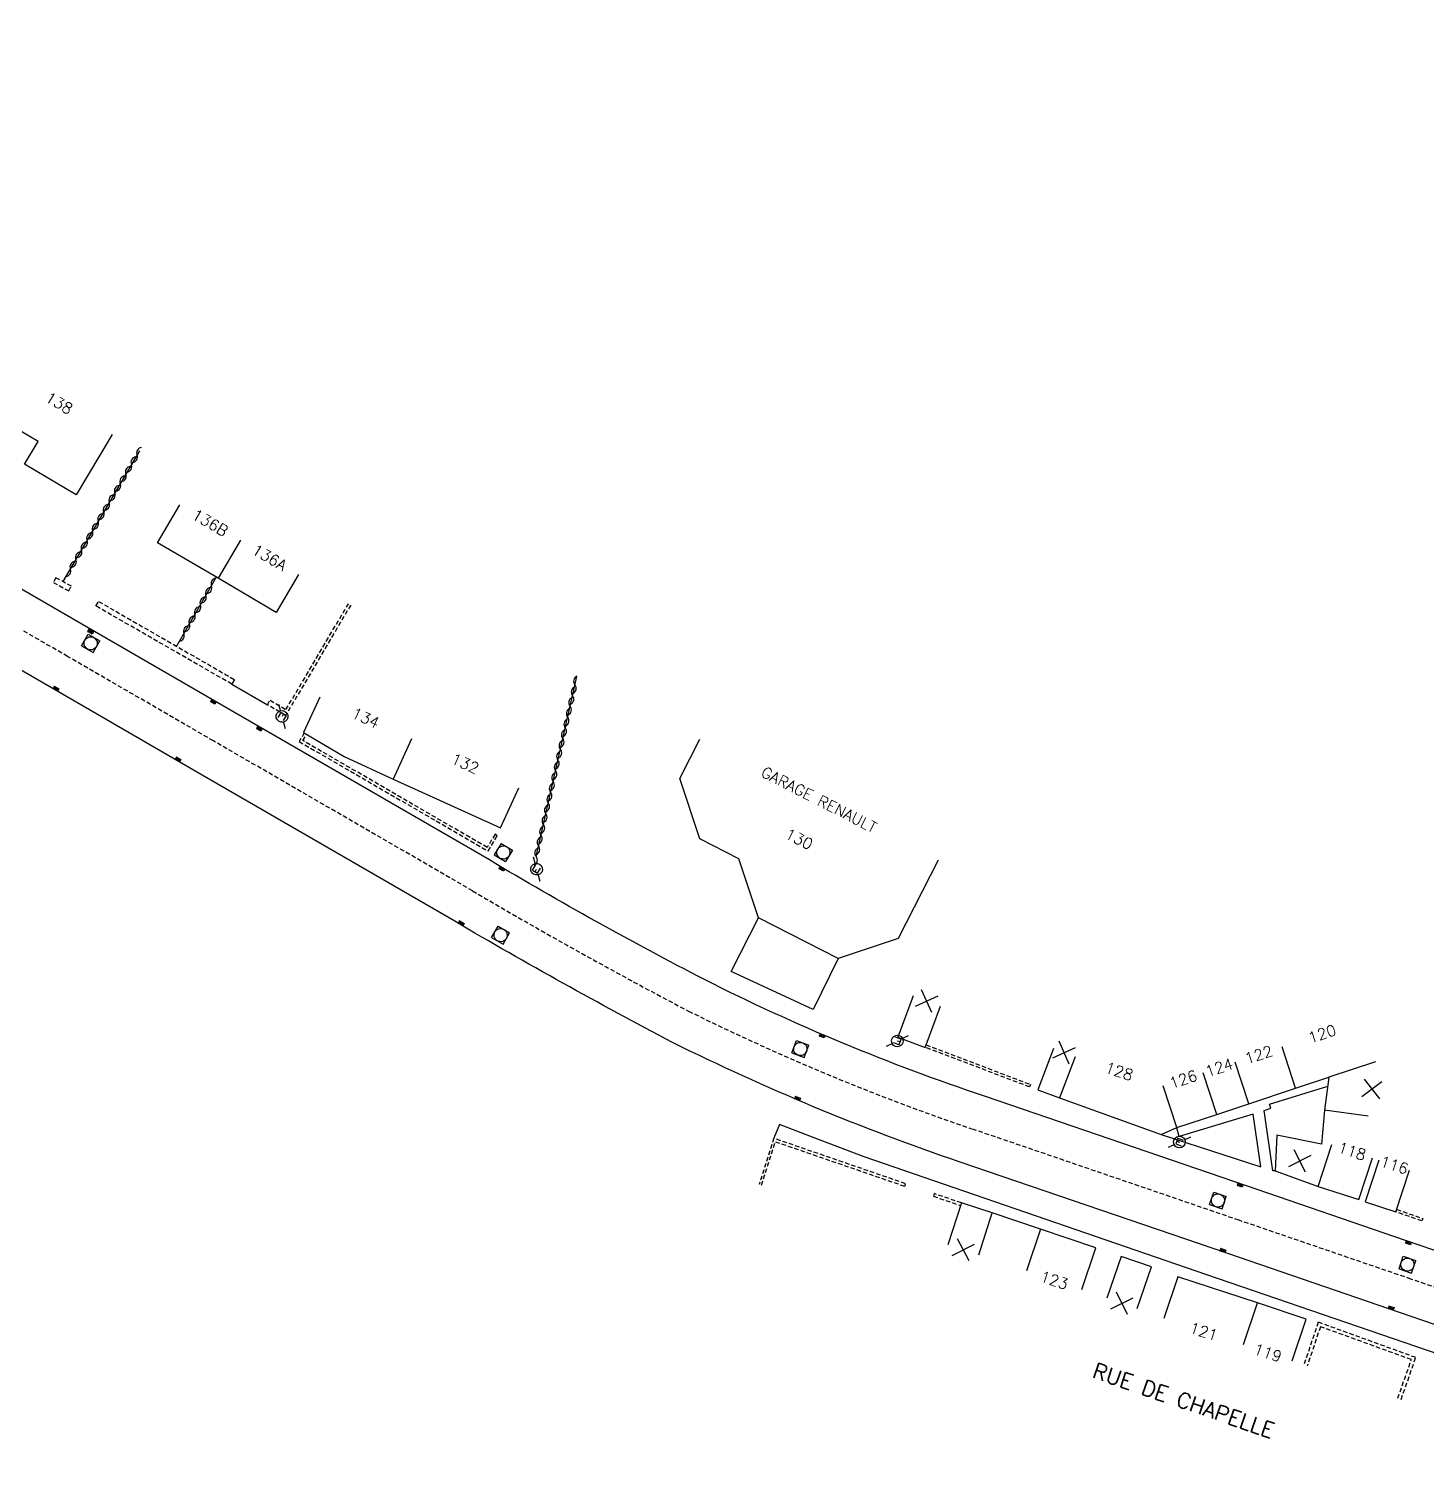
# Model space of a CAD drawing. Extents: x 146000 to 147001, y 128004 to 129000.
# Drawn here: x 146561 to 146719.8, y 128180.3 to 128345 of the extents above; entities that cross this region are included whole.
import ezdxf
from ezdxf.enums import TextEntityAlignment as Align

# ---------------------------------------------------------------- set-up
doc = ezdxf.new("R2010")
doc.units = 0
doc.header["$MEASUREMENT"] = 0
doc.linetypes.add('DASHED', pattern=[0.75, 0.5, -0.25])
doc.layers.get('0').update_dxf_attribs({"linetype": 'CONTINUOUS'})
for name, color, linetype in [('W0001', 6, 'DASHED'), ('W0008', 7, 'CONTINUOUS'), ('W0100', 7, 'CONTINUOUS'), ('W0112', 1, 'DASHED'), ('W0310', 3, 'CONTINUOUS'), ('W0334', 7, 'CONTINUOUS'), ('W0400', 7, 'CONTINUOUS'), ('W0420', 7, 'CONTINUOUS'), ('W0471', 7, 'CONTINUOUS'), ('W0984', 7, 'CONTINUOUS'), ('W0989', 7, 'CONTINUOUS'), ('W0991', 7, 'CONTINUOUS'), ('W1102', 7, 'CONTINUOUS')]:
    doc.layers.add(name, color=color, linetype=linetype)
doc.styles.get("Standard").update_dxf_attribs({"font": 'romans.shx', "width": 0.85})

# ---------------------------------------------------------------- blocks, each defined once
blk = doc.blocks.new('T400')
for p, q in [((-0.15, 0.3), (0.15, 0.3)), ((-0.15, -0.25), (-0.15, 0.3)), ((-0.15, 0.15), (0.15, 0.15)), ((-0.15, 0), (0.15, 0)), ((0.15, 0.3), (0.15, -0.25)), ((-0.15, -0.15), (0.15, -0.15)), ((-0.15, -0.25), (-0.15, -0.3)), ((-0.15, -0.3), (0.15, -0.3)), ((0.15, -0.3), (0.15, -0.25))]:
    blk.add_line(p, q)
blk = doc.blocks.new('T420')
for p, q in [((0.75, 0.75), (-0.75, 0.75)), ((-0.75, 0.75), (-0.75, -0.75)), ((0.75, 0.75), (0.75, -0.75)), ((0.75, -0.75), (-0.75, -0.75))]:
    blk.add_line(p, q)
blk.add_ellipse((0, 0), major_axis=(-0.53, 0.53), ratio=1, start_param=3.926991, end_param=10.210176)
blk = doc.blocks.new('T471')
for p, q in [((-0.333334, 0.333334), (-0.333334, -0.333334)), ((-0.333334, 0.333334), (0.333334, 0.333334)), ((-0.333334, 0), (0, 0)), ((0.500001, 0.500001), (1.000002, 1.000002)), ((-0.500001, -0.500001), (-1.000002, -1.000002)), ((-0.333334, -0.333334), (0.333334, -0.333334))]:
    blk.add_line(p, q)
blk.add_ellipse((0, 0), major_axis=(0.471405, 0.471405), ratio=1, start_param=5.4977871438, end_param=11.780972451)
blk = doc.blocks.new('t310o')
at = {"color": 0, "linetype": 'Continuous'}
for centre, start, end in [((-0.5, 0.38), 216.8699, 323.1304), ((0.5, -0.37), 36.8699, 143.1303)]:
    blk.add_arc(centre, 0.625, start, end, dxfattribs=at)
blk = doc.blocks.new('t991o')
at = {"color": 0, "linetype": 'Continuous'}
for p, q in [((-1, 1), (1, -1)), ((-1, -1), (1, 1))]:
    blk.add_line(p, q, dxfattribs=at)

msp = doc.modelspace()

# ---------------------------------------------------------------- linework, layer by layer
at = {"layer": 'W0001'}
msp.add_lwpolyline([(146764.38, 128187.07), (146751.54, 128191.49), (146717.96, 128202.99), (146698.44, 128209.67), (146668.04, 128220.07, -0.033093), (146635.91, 128233.43, -0.012212), (146611.39, 128247.08), (146581.95, 128264.12), (146565.39, 128273.71), (146503.08, 128309.79, 0.047576), (146463.58, 128327.49, 0.057368), (146413.89, 128338.18), (146386.79, 128340.99)], format="xyb", dxfattribs=at)
at = {"layer": 'W0008'}
for points in [[(146765.68, 128190.87), (146753.15, 128195.13), (146717.36, 128207.38), (146699.28, 128213.57), (146669.65, 128223.73, -0.036629), (146637.73, 128237, -0.015294), (146613.29, 128250.6), (146584.36, 128267.34), (146567.71, 128276.97), (146505.36, 128313.08, 0.048768), (146464.76, 128331.31, 0.05659), (146413.28, 128342.24), (146387.15, 128344.98)], [(146763.09, 128183.28), (146750.24, 128187.7), (146716.67, 128199.2), (146697.15, 128205.88), (146666.75, 128216.28, -0.033133), (146634.09, 128229.87, -0.012225), (146609.37, 128243.63), (146579.95, 128260.65), (146563.38, 128270.25), (146501.09, 128306.32, 0.047557), (146462.3, 128323.7, 0.057382), (146413.49, 128334.2), (146386.43, 128336.99)]]:
    msp.add_lwpolyline(points, format="xyb", dxfattribs=at)
at = {"layer": 'W0100'}
for points in [[(146570.45, 128298.93), (146566.37, 128292.06), (146560.5, 128295.54), (146562.03, 128298.11), (146555.86, 128301.77), (146558.41, 128306.07)], [(146591.62, 128283.02), (146589.09, 128278.71), (146582.48, 128282.6), (146575.61, 128286.6), (146578.12, 128290.92)], [(146594.03, 128269.1), (146592.19, 128265.06), (146596.79, 128262.34), (146602.38, 128259.79), (146614.54, 128254.23), (146616.62, 128258.78)], [(146664.25, 128250.56), (146659.73, 128241.68), (146652.89, 128239.41), (146643.84, 128244.02), (146641.63, 128250.73), (146637.19, 128252.99), (146634.94, 128259.86), (146637.21, 128264.32)], [(146661.41, 128235.15), (146659.68, 128230.46), (146662.79, 128229.31), (146664.53, 128234)], [(146677.37, 128229.17), (146675.58, 128224.5), (146678.03, 128223.57), (146689.6, 128219.42), (146691.38, 128220.19), (146695.91, 128221.67), (146699.54, 128222.88), (146704.86, 128224.68), (146708.65, 128225.93), (146708.15, 128222.17), (146707.82, 128218.31), (146702.74, 128219.34), (146702.53, 128215.28), (146707.42, 128213.52), (146712.03, 128212.01), (146713.59, 128216.76)], [(146714.33, 128216.5), (146712.78, 128211.75), (146716.26, 128210.62), (146717.81, 128215.37)], [(146668.87, 128205.76), (146670.39, 128210.52), (146666.91, 128211.64), (146665.38, 128206.88)], [(146680.59, 128201.81), (146682.18, 128206.55), (146675.89, 128208.66), (146674.3, 128203.92)], [(146686.87, 128199.65), (146688.49, 128204.38), (146685.05, 128205.56), (146683.43, 128200.83)], [(146704.49, 128193.7), (146706.07, 128198.44), (146700.52, 128200.29), (146691.47, 128203.26), (146689.91, 128198.51)]]:
    msp.add_lwpolyline(points, dxfattribs=at)
at = {"layer": 'W0112'}
for points in [[(146563.77, 128282.12), (146565.54, 128281.16), (146565.82, 128281.69), (146564.06, 128282.65)], [(146584.04, 128270.57), (146568.61, 128279.44), (146568.91, 128279.96), (146584.33, 128271.09)]]:
    msp.add_lwpolyline(points, close=True, dxfattribs=at)
for points in [[(146597.54, 128279.54), (146590.15, 128267.02), (146588.08, 128268.22), (146588.38, 128268.74), (146590.19, 128267.68), (146597.29, 128279.7)], [(146592.27, 128265.02), (146591.69, 128264.05), (146613.15, 128251.61), (146614.19, 128253.35), (146613.94, 128253.51), (146613.04, 128252.02), (146592.11, 128264.16), (146592.53, 128264.86)], [(146662.9, 128229.59), (146674.75, 128225.09), (146674.64, 128224.81), (146674.64, 128224.81), (146662.79, 128229.31)], [(146644.2, 128213.66), (146645.78, 128218.59), (146660.46, 128213.54), (146660.56, 128213.82), (146645.59, 128218.98), (146643.92, 128213.75)], [(146666.91, 128211.64), (146663.82, 128212.69), (146663.72, 128212.4), (146666.81, 128211.35)], [(146716.35, 128210.9), (146719.3, 128209.87), (146719.2, 128209.59), (146716.26, 128210.62)], [(146716.85, 128189.32), (146718.51, 128194.08), (146707.43, 128198.09), (146705.81, 128193.26)], [(146716.47, 128189.46), (146718.01, 128193.84), (146707.68, 128197.58), (146706.19, 128193.13)]]:
    msp.add_lwpolyline(points, dxfattribs=at)
at = {"layer": 'W0310'}
for points in [[(146573.55, 128297.08), (146564.86, 128282.21)], [(146582.28, 128282.71), (146577.75, 128274.88)], [(146618.6, 128250.97), (146623.23, 128271.43)]]:
    msp.add_lwpolyline(points, dxfattribs=at)
at = {"layer": 'W0334'}
for points in [[(146584.04, 128270.57), (146588.08, 128268.22)], [(146652.89, 128239.41), (146650.08, 128233.6), (146640.74, 128237.91), (146643.84, 128244.02)], [(146702.53, 128215.28), (146702.28, 128215.28), (146701.29, 128222.14), (146702.03, 128222.4), (146701.9, 128222.85), (146708.51, 128224.91)], [(146689.6, 128219.42), (146700.91, 128215.73), (146700.05, 128221.72), (146691.63, 128219.17), (146691.36, 128220.18)], [(146762.06, 128180.28), (146722.49, 128193.96), (146694.77, 128203.46), (146655.85, 128216.86), (146650.67, 128218.83), (146646.23, 128220.53), (146645.59, 128218.98)], [(146675.89, 128208.66), (146670.39, 128210.52)]]:
    msp.add_lwpolyline(points, dxfattribs=at)
at = {"layer": 'W1102'}
for p, q in [((146585.01, 128286.91), (146582.48, 128282.6)), ((146604.46, 128264.34), (146602.38, 128259.79)), ((146679.82, 128228.24), (146678.03, 128223.57)), ((146713.1, 128221.51), (146708.15, 128222.17)), ((146698.94, 128195.55), (146700.52, 128200.29))]:
    msp.add_line(p, q, dxfattribs=at)
at = {"layer": 'W1102', "flags": 128}
for points in [[(146704.86, 128224.68), (146703.33, 128229.35)], [(146695.91, 128221.67), (146694.36, 128226.42)], [(146699.54, 128222.88), (146698, 128227.61)], [(146713.93, 128227.67), (146708.65, 128225.93)], [(146691.38, 128220.19), (146689.82, 128224.94)], [(146707.42, 128213.52), (146708.98, 128218.27)]]:
    msp.add_lwpolyline(points, dxfattribs=at)

# ---------------------------------------------------------------- block references
at = {"layer": 'W0310'}
for p, rotation in [((146573.27, 128296.6), 239.687464653559), ((146572, 128294.44), 239.687464653559), ((146572.63, 128295.52), 239.687464653559), ((146571.37, 128293.36), 239.687464653559), ((146570.11, 128291.2), 239.687464653559), ((146570.74, 128292.28), 239.687464653559), ((146569.48, 128290.12), 239.687464653559), ((146568.22, 128287.96), 239.687464653559), ((146568.85, 128289.04), 239.687464653559), ((146567.59, 128286.88), 239.687464653559), ((146566.33, 128284.73), 239.687464653559), ((146566.96, 128285.81), 239.687464653559), ((146565.7, 128283.65), 239.687464653559), ((146581.72, 128281.74), 239.943320778095), ((146580.47, 128279.57), 239.943320778095), ((146581.09, 128280.66), 239.943320778095), ((146579.84, 128278.49), 239.943320778095), ((146578.59, 128276.33), 239.943320778095), ((146579.21, 128277.41), 239.943320778095), ((146623.01, 128270.48), 77.2437315929093), ((146622.46, 128268.04), 77.2437315929093), ((146622.74, 128269.26), 77.2437315929093), ((146622.19, 128266.82), 77.2437315929093), ((146621.91, 128265.6), 77.2437315929093), ((146621.36, 128263.16), 77.2437315929093), ((146621.63, 128264.38), 77.2437315929093), ((146621.08, 128261.94), 77.2437315929093), ((146620.81, 128260.72), 77.2437315929093), ((146620.25, 128258.29), 77.2437315929093), ((146620.53, 128259.5), 77.2437315929093), ((146619.98, 128257.07), 77.2437315929093), ((146619.7, 128255.85), 77.2437315929093), ((146619.15, 128253.41), 77.2437315929093), ((146619.43, 128254.63), 77.2437315929093), ((146618.87, 128252.19), 77.2437315929093), ((146618.6, 128250.97), 77.2437315929093)]:
    msp.add_blockref('t310o', p, dxfattribs=dict(at, rotation=rotation))
at = {"layer": 'W0400'}
for p, rotation in [((146567.99, 128276.54), 239.914157303042), ((146564.07, 128270.04), 239.914157303042), ((146581.94, 128268.56), 239.943512105402), ((146587.16, 128265.51), 239.943512105402), ((146577.93, 128262.01), 239.943512105402), ((146614.7, 128249.61), 239.852056829099), ((146610.1, 128243.4), 239.852056829099), ((146651.08, 128230.63), 249.124526323168), ((146648.29, 128223.51), 249.124526323168), ((146698.54, 128213.66), 251.110365765792), ((146696.59, 128206.23), 251.110365765792), ((146717.67, 128207.11), 251.09621931672), ((146715.72, 128199.7), 251.09621931672)]:
    msp.add_blockref('T400', p, dxfattribs=dict(at, rotation=rotation))
at = {"layer": 'W0420'}
for p, rotation in [((146568.01, 128275.2), 149.968621502078), ((146614.88, 128251.45), 59.09376108253889), ((146614.57, 128242.06), 150.040416078564), ((146648.61, 128229.12), 159.027136771152), ((146696.04, 128211.91), 161.09992050769), ((146717.56, 128204.63), 161.095435933227)]:
    msp.add_blockref('T420', p, dxfattribs=dict(at, rotation=rotation))
at = {"layer": 'W0471'}
for p, rotation in [((146589.74, 128266.9), 239.438090090447), ((146618.66, 128249.55), 59.09376108253889), ((146659.63, 128230.03), 160.558841019927), ((146691.67, 128218.55), 340.29813283331)]:
    msp.add_blockref('T471', p, dxfattribs=dict(at, rotation=rotation))
at = {"layer": 'W0991'}
for p, rotation in [((146662.97, 128234.57), 69.65885654125712), ((146678.57, 128228.71), 69.05465151437934), ((146713.52, 128224.59), 352.3632606160674), ((146705.35, 128216.41), 71.80149592518177), ((146667.12, 128206.32), 72.2439345043821), ((146685.15, 128200.24), 71.00642083859984)]:
    msp.add_blockref('t991o', p, dxfattribs=dict(at, rotation=rotation))

# ---------------------------------------------------------------- texts
at = {"layer": 'W0984'}
msp.add_text('GARAGE RENAULT', height=1.25, rotation=333.0387, dxfattribs=at).set_placement((146650.73, 128257.44), align=Align.MIDDLE)
at = {"layer": 'W0989'}
msp.add_text('RUE DE CHAPELLE', height=1.75, rotation=341.1029, dxfattribs=at).set_placement((146692.16, 128189.19), align=Align.MIDDLE)
at = {"layer": 'W0991'}
for s, rotation, p in [('138', 329.3069, (146564.43, 128302.5)), ('136B', 329.7706, (146581.57, 128288.91)), ('136A', 329.7706, (146588.32, 128284.96)), ('134', 335.4419, (146599.24, 128266.72)), ('132', 335.4419, (146610.54, 128261.56)), ('130', 333.0387, (146648.46, 128252.98)), ('120', 18.0801, (146707.87, 128230.85)), ('124', 18.0801, (146696.18, 128227.02)), ('122', 18.0801, (146700.67, 128228.48)), ('128', 341.7699, (146684.82, 128226.59)), ('126', 18.0801, (146692.09, 128225.68)), ('118', 341.8015, (146711.28, 128217.52)), ('116', 341.9994, (146716.07, 128215.94)), ('123', 341.4848, (146677.45, 128202.86)), ('121', 341.8146, (146694.43, 128197.03)), ('119', 341.5553, (146701.71, 128194.62))]:
    msp.add_text(s, height=1.25, rotation=rotation, dxfattribs=at).set_placement(p, align=Align.MIDDLE)

doc.saveas('drawing.dxf')
